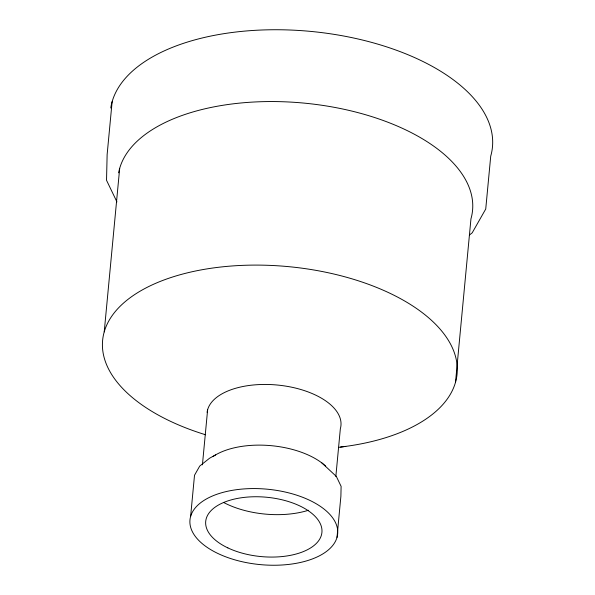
<?xml version="1.0" encoding="UTF-8"?>
<svg xmlns="http://www.w3.org/2000/svg" width="595" height="595" viewBox="0 0 595 595"><rect width="100%" height="100%" fill="white"/><g stroke="black" fill="none" stroke-linecap="round" stroke-linejoin="round"><path stroke-width="0.89" d="M112.128 101.723L107.13 154.626L106.535 180.285L116.932 201.898M104.222 331.884L119.684 168.34M190.623 516.408L194.513 475.264L199.719 466.078L209.566 458.232L215.546 454.922M202.419 464.851L207.633 409.687M335.833 476.536L340.347 428.727A67.257 34.339 5.4 0 0 280.907 385.419A67.257 34.339 5.4 0 0 207.097 412.335M337.001 537.404A74.182 37.872 5.4 0 0 236.312 489.722A74.182 37.872 5.4 0 0 218.127 553.595A74.182 37.872 5.4 0 0 337.001 537.404L340.89 496.26L341.113 486.36L336.331 476.416L321.91 462.977M455.502 382.362L470.957 218.819A178.031 90.894 5.4 0 0 316.19 104.475A178.031 90.894 5.4 0 0 118.636 172.81M469.373 235.07L472.207 232.816L485.736 209.024L490.734 156.128A191.88 97.967 5.4 0 0 322.483 32.703A191.88 97.967 5.4 0 0 110.752 108.007M338.436 447.41L345.784 446.384M205.617 434.774A178.031 90.894 5.4 0 1 143.581 289.215A178.031 90.894 5.4 0 1 425.068 314.837A178.031 90.894 5.4 0 1 340.526 447.046M308.448 510.265A67.257 34.339 5.4 0 1 223.489 502.411M213.151 456.424A67.257 34.339 5.4 0 1 325.673 466.108M227.87 547.906A58.362 29.795 5.4 0 0 321.397 535.165A58.362 29.795 5.4 0 0 242.172 497.651A58.362 29.795 5.4 0 0 227.87 547.906"/></g></svg>
